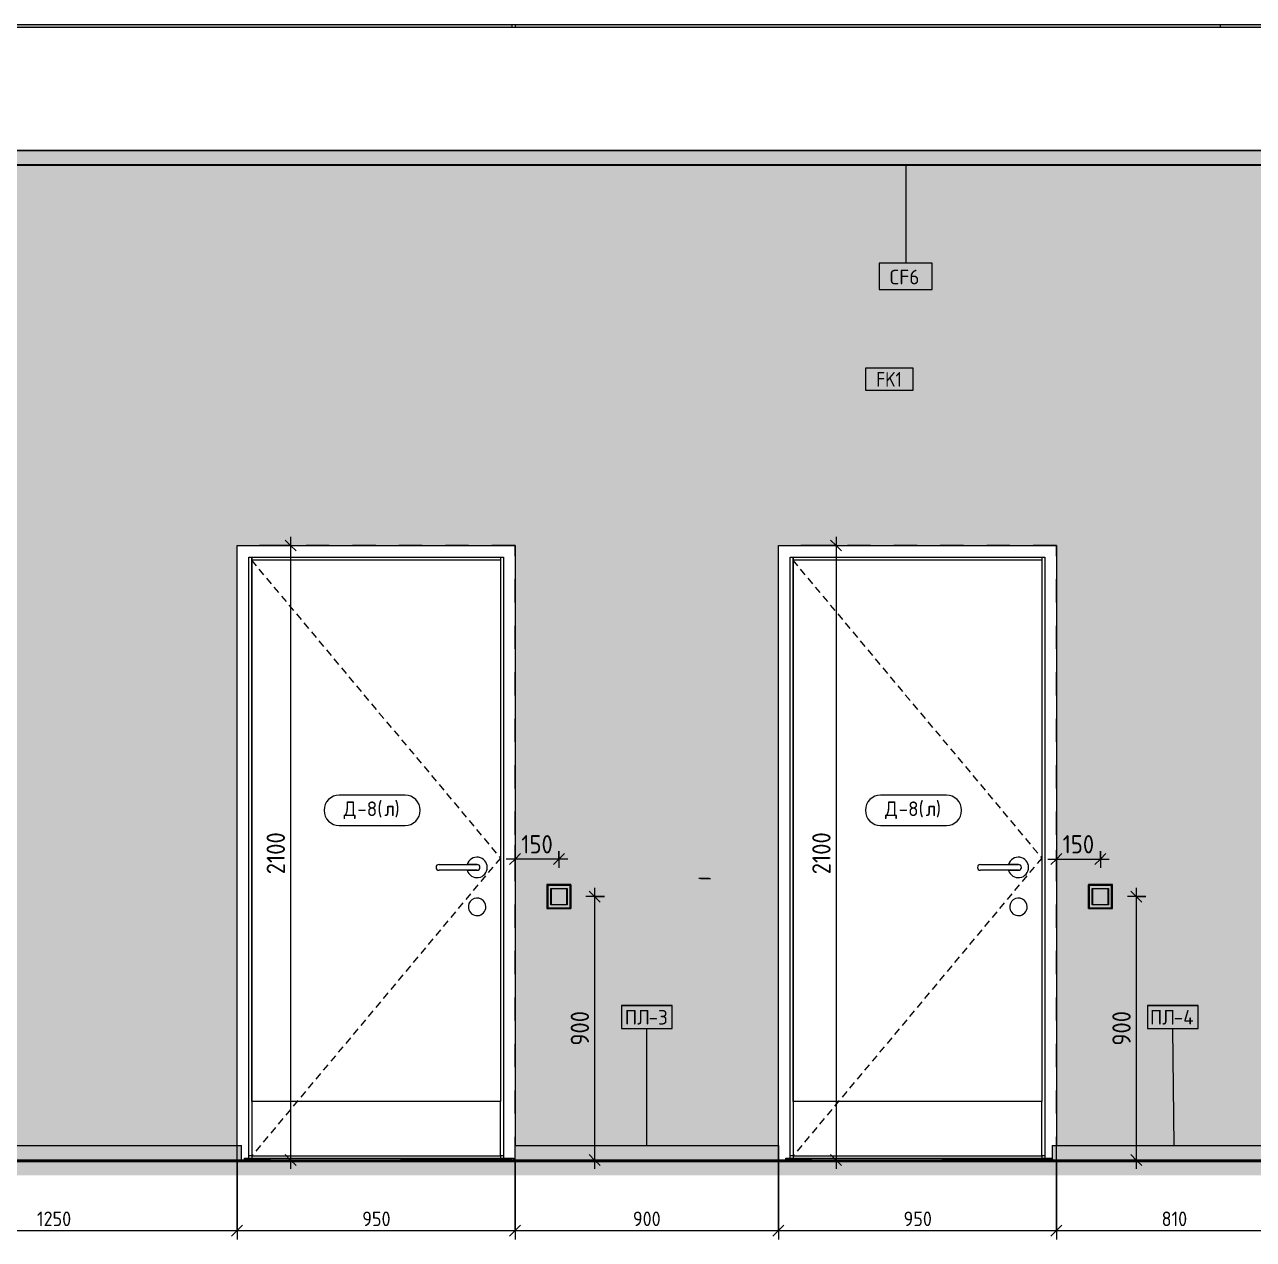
# Model space of a CAD drawing. Header units: millimetres. Extents: x 80461 to 154144, y -1987 to 15370.
# Drawn here: x 122209 to 126409, y 8129 to 12280 of the extents above; entities that cross this region are included whole.
import ezdxf

# ---------------------------------------------------------------- set-up
doc = ezdxf.new("R2010")
doc.units = ezdxf.units.MM
doc.linetypes.add('200_ШТРИХ__ш1_п0_6_', pattern=[40, 25, -15])
doc.linetypes.add('Штрих', pattern=[158.75, 79.375, -79.375])
for name, color, linetype, lineweight in [('A-ANNO-DIMS', 7, 'Continuous', 9), ('A-ANNO-DIMS-25', 7, 'Continuous', 9), ('A-CLNG', 7, 'Continuous', 9), ('A-CLNG-IDEN', 7, 'Continuous', 9), ('A-DOOR', 7, 'Continuous', 9), ('A-DOOR-2', 7, 'Штрих', 9), ('A-DOOR-3', 7, '200_ШТРИХ__ш1_п0_6_', 9), ('A-DOOR-FRAM-1', 7, 'Continuous', 9), ('A-DOOR-IDEN', 7, 'Continuous', 9), ('A-FLOR', 7, 'Continuous', 9), ('A-GENM', 7, 'Continuous', 9), ('A-GENM-IDEN', 7, 'Continuous', 9), ('A-WALL-IDEN', 7, 'Continuous', 9), ('A-WALL-PATT', 7, 'Continuous', 9), ('I-WALL', 7, 'Continuous', 9), ('Q-SPCQ', 7, 'Continuous', 9), ('Ограждение', 7, 'Continuous', 9), ('Поручни', 7, 'Continuous', 9), ('Электрические приборы', 7, 'Continuous', 9)]:
    doc.layers.add(name, color=color, linetype=linetype, lineweight=lineweight)
for name, color, linetype, lineweight, true_color in [('A-CLNG-1', 7, 'Continuous', 9, 0x787878), ('A-CLNG-FNSH-1', 7, 'Continuous', 30, 0x3c3c3c), ('A-FLOR-1', 7, 'Continuous', 9, 0x787878), ('A-FLOR-FNSH-2', 7, 'Continuous', 30, 0x3c3c3c), ('Q-SPCQ-3', 1, 'Continuous', 9, 0xff0000)]:
    doc.layers.add(name, color=color, linetype=linetype, lineweight=lineweight, true_color=true_color)
doc.styles.add('GOST Common_5', font='GOST_Common.ttf', dxfattribs={"height": 50})
doc.styles.add('GOST Common_6', font='GOST_Common.ttf', dxfattribs={"width": 0.9, "height": 50})
doc.styles.add('ISOCPEUR_2', font='isocpeur.ttf', dxfattribs={"width": 0.9, "height": 62.5})
doc.styles.add('ISOCPEUR_3', font='isocpeur.ttf', dxfattribs={"width": 0.9, "height": 50})
doc.dimstyles.new('ISO-2_0_0_9К_Средний_округл2', dxfattribs={"dimscale": 304.8, "dimtxt": 49.799059, "dimasz": 0.123031, "dimexe": 0.098425, "dimexo": 0, "dimgap": 0, "dimtad": 1, "dimdec": 0, "dimrnd": 10, "dimzin": 0, "dimdsep": 46, "dimtxsty": 'ISOCPEUR_3', "dimblk1": 'OBLIQUE', "dimblk2": 'OBLIQUE', "dimsah": 1, "dimcen": 0.09, "dimdle": 0.098425, "dimazin": 0, "dimtfac": 1, "dimtdec": 4, "dimtix": 1, "dimtmove": 0, "dimatfit": 3, "dimfxl": 1, "dimtvp": 1, "dimtolj": 1, "dimtzin": 0, "dimarcsym": 2})
doc.dimstyles.new('ISO-2_5_0_9К_БОЛЬШОЙ_1', dxfattribs={"dimscale": 304.8, "dimtxt": 62.248823, "dimasz": 0.123031, "dimexe": 0.098425, "dimexo": 0.246063, "dimgap": 0, "dimtad": 1, "dimdec": 0, "dimrnd": 10, "dimzin": 0, "dimdsep": 46, "dimtxsty": 'ISOCPEUR_2', "dimblk1": 'OBLIQUE', "dimblk2": 'OBLIQUE', "dimsah": 1, "dimcen": 0.09, "dimdle": 0.098425, "dimazin": 0, "dimtfac": 1, "dimtdec": 4, "dimtix": 1, "dimtmove": 0, "dimatfit": 3, "dimfxl": 1, "dimtvp": 1, "dimtolj": 1, "dimtzin": 0, "dimarcsym": 2})

# ---------------------------------------------------------------- blocks, each defined once
blk = doc.blocks.new('110_Дверь_СКБ_1Ст_Внутренняя1 - Д-8 950x2100h_охрана-32352528-Развертка 3_41-1')
at = {"layer": 'A-DOOR'}
for p, q in [((92200, 10450), (91350, 10450)), ((91350, 8600), (91350, 10450)), ((92200, 10450), (92200, 8600)), ((91990, 9410), (92120, 9410)), ((92120, 9410), (92086.5, 9410)), ((92120, 9390), (91990, 9390)), ((92086.5, 9390), (92120, 9390)), ((92200, 8600), (91350, 8600)), ((91350, 8600), (91350, 8414)), ((92200, 8414), (92200, 8600)), ((91350, 8414), (92200, 8414))]:
    blk.add_line(p, q, dxfattribs=at)
for centre, radius, start, end in [((91990, 9400), 10, 90, 270), ((92120, 9400), 35, 0, 163.3985), ((92120, 9400), 10, 270, 90), ((92120, 9400), 10, 270, 90), ((92120, 9400), 35, 196.6015, 0), ((92120, 9265), 30, 0, 188.1699), ((92120, 9265), 30, 188.1699, 0)]:
    blk.add_arc(centre, radius, start, end, dxfattribs=at)
at = {"layer": 'A-DOOR-2'}
for p, q in [((92250, 10500), (91300, 10500)), ((91300, 8400), (91300, 10500)), ((92250, 10500), (91300, 10500)), ((91300, 8400), (91300, 10500)), ((92250, 8400), (92250, 10500)), ((92250, 8400), (92250, 10500))]:
    blk.add_line(p, q, dxfattribs=at)
at = {"layer": 'A-DOOR-3'}
for p, q in [((91348.6, 10450), (92200, 9432)), ((92200, 9432), (91350, 8414))]:
    blk.add_line(p, q, dxfattribs=at)
at = {"layer": 'A-DOOR-FRAM-1'}
for p, q in [((91340, 8406.3), (91340, 10460)), ((91340, 10460), (92210, 10460)), ((91350, 10450), (91350, 10460)), ((91350, 10460), (91350, 8600)), ((92200, 10460), (92200, 10450)), ((92200, 10460), (92200, 8600)), ((92210, 10460), (92210, 8406.3)), ((92200, 10450), (91350, 10450)), ((91350, 8414), (91340, 8414)), ((91350, 8414), (91350, 8406.3)), ((92200, 8414), (92200, 8406.3)), ((92210, 8414), (92200, 8414))]:
    blk.add_line(p, q, dxfattribs=at)
blk = doc.blocks.new('110_Дверь_СКБ_1Ст_Внутренняя1 - Д-8 950x2100h_охрана-V2-Развертка 3_41-1')
at = {"layer": 'A-DOOR'}
for p, q in [((90350, 10450), (89500, 10450)), ((89500, 8600), (89500, 10450)), ((90350, 10450), (90350, 8600)), ((90140, 9410), (90270, 9410)), ((90270, 9410), (90236.5, 9410)), ((90270, 9390), (90140, 9390)), ((90236.5, 9390), (90270, 9390)), ((90350, 8600), (89500, 8600)), ((89500, 8600), (89500, 8414)), ((90350, 8414), (90350, 8600)), ((89500, 8414), (90350, 8414))]:
    blk.add_line(p, q, dxfattribs=at)
for centre, radius, start, end in [((90140, 9400), 10, 90, 270), ((90270, 9400), 35, 0, 163.3985), ((90270, 9400), 10, 270, 90), ((90270, 9400), 10, 270, 90), ((90270, 9400), 35, 196.6015, 0), ((90270, 9265), 30, 0, 188.1699), ((90270, 9265), 30, 188.1699, 0)]:
    blk.add_arc(centre, radius, start, end, dxfattribs=at)
at = {"layer": 'A-DOOR-2'}
for p, q in [((90400, 10500), (89450, 10500)), ((89450, 8400), (89450, 10500)), ((90400, 10500), (89450, 10500)), ((89450, 8400), (89450, 10500)), ((90400, 8400), (90400, 10500)), ((90400, 8400), (90400, 10500))]:
    blk.add_line(p, q, dxfattribs=at)
at = {"layer": 'A-DOOR-3'}
for p, q in [((89498.6, 10450), (90350, 9432)), ((90350, 9432), (89500, 8414))]:
    blk.add_line(p, q, dxfattribs=at)
at = {"layer": 'A-DOOR-FRAM-1'}
for p, q in [((89490, 8406.3), (89490, 10460)), ((89490, 10460), (90360, 10460)), ((89500, 10450), (89500, 10460)), ((89500, 10460), (89500, 8600)), ((90350, 10460), (90350, 10450)), ((90350, 10460), (90350, 8600)), ((90360, 10460), (90360, 8406.3)), ((90350, 10450), (89500, 10450)), ((89500, 8414), (89490, 8414)), ((89500, 8414), (89500, 8406.3)), ((90350, 8414), (90350, 8406.3)), ((90360, 8414), (90350, 8414))]:
    blk.add_line(p, q, dxfattribs=at)
blk = doc.blocks.new('Плинтус - Плинтус темный _ст_школа_-32864331-Развертка 3_41-1')
at = {"layer": 'A-GENM'}
blk.add_hatch(color=256, dxfattribs=at).paths.add_polyline_path([(90889.4, 8400), (91300, 8400), (91300, 8450), (90400, 8450), (90400, 8400), (90466.6, 8400)])
for p, q in [((90400, 8450), (91300, 8450)), ((90400, 8400), (90400, 8450)), ((91300, 8450), (91300, 8400))]:
    blk.add_line(p, q, dxfattribs=at)
blk = doc.blocks.new('Плинтус - Плинтус светлый _сад_-33488249-Развертка 3_41-1')
at = {"layer": 'A-GENM'}
blk.add_hatch(color=256, dxfattribs=at).paths.add_polyline_path([(93003.5, 8400), (93070, 8400), (93070, 8450), (92235, 8450), (92235, 8402), (92238.5, 8402), (92238.5, 8400), (92810, 8400)])
for p, q in [((92235, 8450), (93070, 8450)), ((92235, 8450), (92235, 8402)), ((93070, 8400), (93070, 8450))]:
    blk.add_line(p, q, dxfattribs=at)
blk = doc.blocks.new('Switch1 - Svitch х1-27745830-Развертка 3_41-1')
at = {"layer": 'Электрические приборы'}
h = blk.add_hatch(color=256, dxfattribs=at)
h.paths.add_polyline_path([(92441, 9259), (92441, 9341), (92359, 9341), (92359, 9259), (92440, 9259)])
h.paths.add_polyline_path([(92373, 9260), (92360, 9260), (92360, 9340), (92440, 9340), (92440, 9260), (92427, 9260)])
h = blk.add_hatch(color=256, dxfattribs=at)
h.paths.add_polyline_path([(92373, 9262), (92438, 9262), (92438, 9338), (92362, 9338), (92362, 9262)])
h.paths.add_polyline_path([(92373, 9272), (92372, 9272), (92372, 9328), (92428, 9328), (92428, 9272), (92427, 9272)])
h.paths.add_polyline_path([(92427, 9273), (92427, 9327), (92373, 9327), (92373, 9273)])
for p, q in [((92359, 9341), (92359, 9259)), ((92441, 9341), (92359, 9341)), ((92360, 9340), (92440, 9340)), ((92360, 9260), (92360, 9340)), ((92362, 9338), (92362, 9262)), ((92438, 9338), (92362, 9338)), ((92372, 9328), (92428, 9328)), ((92372, 9272), (92372, 9328)), ((92373, 9327), (92373, 9273)), ((92427, 9327), (92373, 9327)), ((92427, 9273), (92427, 9327)), ((92428, 9328), (92428, 9272)), ((92438, 9262), (92438, 9338)), ((92440, 9340), (92440, 9260)), ((92441, 9259), (92441, 9341)), ((92359, 9259), (92441, 9259)), ((92440, 9260), (92360, 9260)), ((92362, 9262), (92438, 9262)), ((92428, 9272), (92372, 9272)), ((92373, 9273), (92427, 9273))]:
    blk.add_line(p, q, dxfattribs=at)
blk = doc.blocks.new('Плинтус - Плинтус светлый _сад_-33488251-Развертка 3_41-1')
at = {"layer": 'A-GENM'}
blk.add_hatch(color=256, dxfattribs=at).paths.add_polyline_path([(86661.2, 8400), (89465, 8400), (89465, 8450), (86045, 8450), (86045, 8402), (86054, 8402), (86054, 8400), (86490, 8400)])
for p, q in [((86045, 8450), (89465, 8450)), ((86045, 8450), (86045, 8402)), ((89465, 8400), (89465, 8450))]:
    blk.add_line(p, q, dxfattribs=at)
blk = doc.blocks.new('Дистанционный пожарный извещатель - Монтируемые на перекрытии-30348713-Развертка 3_41-1')
at = {"layer": 'Q-SPCQ'}
for p, q in [((91033.2, 9361.6), (91027.4, 9361.6)), ((91033.2, 9361.6), (91063.2, 9361.6)), ((91050.1, 9361.6), (91033.2, 9361.6)), ((91063.2, 9361.6), (91050.1, 9361.6)), ((91063.2, 9361.6), (91068.2, 9361.6))]:
    blk.add_line(p, q, dxfattribs=at)
blk = doc.blocks.new('Ограждение - Ограждение-32882300-Развертка 3_41-1')
at = {"layer": 'Ограждение'}
blk.add_hatch(color=256, dxfattribs=at).paths.add_polyline_path([(90389.2, 8400), (90395, 8400), (90395, 8406.3), (89475, 8406.3), (89475, 8402), (89564.4, 8402), (89564.4, 8400), (90008.3, 8400), (90008.3, 8402), (90389.2, 8402)])
at = {"layer": 'Поручни'}
for p, q in [((89475, 8402), (89475, 8406.3)), ((89475, 8406.3), (90395, 8406.3)), ((90395, 8406.3), (90395, 8400))]:
    blk.add_line(p, q, dxfattribs=at)
blk = doc.blocks.new('Ограждение - Ограждение-32882306-Развертка 3_41-1')
at = {"layer": 'Ограждение'}
blk.add_hatch(color=256, dxfattribs=at).paths.add_polyline_path([(91858.3, 8400), (91858.3, 8402), (92235, 8402.1), (92235, 8406.3), (91325, 8406.3), (91325, 8402), (91414.4, 8402), (91414.4, 8400), (91735, 8400)])
at = {"layer": 'Поручни'}
for p, q in [((91325, 8402), (91325, 8406.3)), ((91325, 8406.3), (92235, 8406.3))]:
    blk.add_line(p, q, dxfattribs=at)
blk = doc.blocks.new('DIMBLOCK13-Развертка 3_41-1')
at = {"layer": 'A-ANNO-DIMS-25'}
for p, q in [((121685.6, 8700), (121685.6, 8128.7)), ((121685.6, 8158.7), (121685.6, 8700)), ((122935.6, 8400), (122935.6, 8128.7)), ((122935.6, 8158.7), (122935.6, 8400)), ((121685.6, 8158.7), (122935.6, 8158.7))]:
    blk.add_line(p, q, dxfattribs=at)
at = {"layer": 'A-ANNO-DIMS-25', "lineweight": 20}
for p, q in [((121685.6, 8158.7), (121666.9, 8139.9)), ((121685.6, 8158.7), (121704.4, 8177.4)), ((122935.6, 8158.7), (122916.9, 8139.9)), ((122935.6, 8158.7), (122954.4, 8177.4))]:
    blk.add_line(p, q, dxfattribs=at)
at = {"layer": 'A-ANNO-DIMS-25', "color": 0, "insert": (122251.7, 8224), "char_height": 50, "width": 141.353, "attachment_point": 1, "line_spacing_factor": 1.149209, "style": 'ISOCPEUR_3'}
blk.add_mtext('1250', dxfattribs=at)
blk = doc.blocks.new('_Oblique')
at = {"color": 0, "linetype": 'ByBlock', "lineweight": -2}
blk.add_line((-0.5, -0.5), (0.5, 0.5), dxfattribs=at)
blk = doc.blocks.new('DIMBLOCK14-Развертка 3_41-1')
at = {"layer": 'A-ANNO-DIMS-25'}
for p, q in [((122935.6, 8400), (122935.6, 8128.7)), ((122935.6, 8158.7), (122935.6, 8400)), ((123885.6, 8400), (123885.6, 8128.7)), ((123885.6, 8158.7), (123885.6, 8400)), ((122935.6, 8158.7), (123885.6, 8158.7))]:
    blk.add_line(p, q, dxfattribs=at)
at = {"layer": 'A-ANNO-DIMS-25', "lineweight": 20}
for p, q in [((122935.6, 8158.7), (122916.9, 8139.9)), ((122935.6, 8158.7), (122954.4, 8177.4)), ((123885.6, 8158.7), (123866.9, 8139.9)), ((123885.6, 8158.7), (123904.4, 8177.4))]:
    blk.add_line(p, q, dxfattribs=at)
at = {"layer": 'A-ANNO-DIMS-25', "color": 0, "insert": (123363.2, 8224), "char_height": 50, "width": 113.772, "attachment_point": 1, "line_spacing_factor": 1.149209, "style": 'ISOCPEUR_3'}
blk.add_mtext('950', dxfattribs=at)
blk = doc.blocks.new('DIMBLOCK15-Развертка 3_41-1')
at = {"layer": 'A-ANNO-DIMS-25'}
for p, q in [((123885.6, 8400), (123885.6, 8128.7)), ((123885.6, 8158.7), (123885.6, 8400)), ((124785.6, 8400), (124785.6, 8128.7)), ((124785.6, 8158.7), (124785.6, 8400)), ((123885.6, 8158.7), (124785.6, 8158.7))]:
    blk.add_line(p, q, dxfattribs=at)
at = {"layer": 'A-ANNO-DIMS-25', "lineweight": 20}
for p, q in [((123885.6, 8158.7), (123866.9, 8139.9)), ((123885.6, 8158.7), (123904.4, 8177.4)), ((124785.6, 8158.7), (124766.9, 8139.9)), ((124785.6, 8158.7), (124804.4, 8177.4))]:
    blk.add_line(p, q, dxfattribs=at)
at = {"layer": 'A-ANNO-DIMS-25', "color": 0, "insert": (124288.2, 8224), "char_height": 50, "width": 113.772, "attachment_point": 1, "line_spacing_factor": 1.149209, "style": 'ISOCPEUR_3'}
blk.add_mtext('900', dxfattribs=at)
blk = doc.blocks.new('DIMBLOCK16-Развертка 3_41-1')
at = {"layer": 'A-ANNO-DIMS-25'}
for p, q in [((124785.6, 8400), (124785.6, 8128.7)), ((124785.6, 8158.7), (124785.6, 8400)), ((125735.6, 8400), (125735.6, 8128.7)), ((125735.6, 8158.7), (125735.6, 8400)), ((124785.6, 8158.7), (125735.6, 8158.7))]:
    blk.add_line(p, q, dxfattribs=at)
at = {"layer": 'A-ANNO-DIMS-25', "lineweight": 20}
for p, q in [((124785.6, 8158.7), (124766.9, 8139.9)), ((124785.6, 8158.7), (124804.4, 8177.4)), ((125735.6, 8158.7), (125716.9, 8139.9)), ((125735.6, 8158.7), (125754.4, 8177.4))]:
    blk.add_line(p, q, dxfattribs=at)
at = {"layer": 'A-ANNO-DIMS-25', "color": 0, "insert": (125213.2, 8224), "char_height": 50, "width": 113.772, "attachment_point": 1, "line_spacing_factor": 1.149209, "style": 'ISOCPEUR_3'}
blk.add_mtext('950', dxfattribs=at)
blk = doc.blocks.new('DIMBLOCK17-Развертка 3_41-1')
at = {"layer": 'A-ANNO-DIMS-25'}
for p, q in [((125735.6, 8400), (125735.6, 8128.7)), ((125735.6, 8158.7), (125735.6, 8400)), ((126540.6, 8400), (126540.6, 8128.7)), ((126540.6, 8158.7), (126540.6, 8400)), ((125735.6, 8158.7), (126540.6, 8158.7))]:
    blk.add_line(p, q, dxfattribs=at)
at = {"layer": 'A-ANNO-DIMS-25', "lineweight": 20}
for p, q in [((125735.6, 8158.7), (125716.9, 8139.9)), ((125735.6, 8158.7), (125754.4, 8177.4)), ((126540.6, 8158.7), (126521.9, 8139.9)), ((126540.6, 8158.7), (126559.4, 8177.4))]:
    blk.add_line(p, q, dxfattribs=at)
at = {"layer": 'A-ANNO-DIMS-25', "color": 0, "insert": (126095, 8224), "char_height": 50, "width": 103.429, "attachment_point": 1, "line_spacing_factor": 1.149209, "style": 'ISOCPEUR_3'}
blk.add_mtext('810', dxfattribs=at)
blk = doc.blocks.new('М_двери - Типоразмер_рамка-25223575-Развертка 3_41-1')
at = {"layer": 'A-DOOR-IDEN'}
for p, q in [((85683.9, 9647), (85459.1, 9647)), ((85459.1, 9543), (85683.9, 9543))]:
    blk.add_line(p, q, dxfattribs=at)
for centre, start, end in [((85459.1, 9595), 90, 270), ((85683.9, 9595), 270, 90)]:
    blk.add_arc(centre, 52, start, end, dxfattribs=at)
blk = doc.blocks.new('М_стена_0001 - Типоразмер_без рамки-25382661-Развертка 3_41-1')
at = {"layer": 'A-WALL-IDEN'}
for p, q in [((91760.4, 11106), (91597.1, 11106)), ((91597.1, 11106), (91597.1, 11031)), ((91760.4, 11031), (91760.4, 11106)), ((91597.1, 11031), (91760.4, 11031))]:
    blk.add_line(p, q, dxfattribs=at)
blk = doc.blocks.new('М_потолков - Марка_ Имя типа-25382930-Развертка 3_41-1')
at = {"layer": 'A-CLNG-IDEN'}
for p, q in [((91825.6, 11464.4), (91644.4, 11464.4)), ((91644.4, 11464.4), (91644.4, 11375)), ((91825.6, 11375), (91825.6, 11464.4)), ((91644.4, 11375), (91825.6, 11375))]:
    blk.add_line(p, q, dxfattribs=at)
blk = doc.blocks.new('Mark Reiling - Mark Reiling-26174330-Развертка 3_41-1')
at = {"layer": 'A-GENM-IDEN'}
for p, q in [((90763.3, 8927.8), (90763.3, 8849)), ((90763.3, 8927.8), (90936.7, 8927.8)), ((90936.7, 8927.8), (90763.3, 8927.8)), ((90763.3, 8927.8), (90763.3, 8849)), ((90936.7, 8849), (90936.7, 8927.8)), ((90936.7, 8849), (90936.7, 8927.8)), ((90763.3, 8849), (90936.7, 8849)), ((90763.3, 8849), (90936.7, 8849))]:
    blk.add_line(p, q, dxfattribs=at)
blk = doc.blocks.new('DIMBLOCK26-Развертка 3_41-1')
at = {"layer": 'A-ANNO-DIMS-25'}
for p, q in [((123885.6, 9477.1), (123885.6, 9398.6)), ((123885.6, 9428.6), (123885.6, 9477.1)), ((124035.6, 9455), (124035.6, 9398.6)), ((124035.6, 9428.6), (124035.6, 9455)), ((124065.6, 9428.6), (123855.6, 9428.6))]:
    blk.add_line(p, q, dxfattribs=at)
at = {"layer": 'A-ANNO-DIMS-25', "lineweight": 20}
for p, q in [((123885.6, 9428.6), (123866.9, 9409.8)), ((123885.6, 9428.6), (123904.4, 9447.3)), ((124035.6, 9428.6), (124016.9, 9409.8)), ((124035.6, 9428.6), (124054.4, 9447.3))]:
    blk.add_line(p, q, dxfattribs=at)
at = {"layer": 'A-ANNO-DIMS-25', "color": 0, "insert": (123906.7, 9510.2), "char_height": 62.5, "width": 129.286, "attachment_point": 1, "line_spacing_factor": 1.149209, "style": 'ISOCPEUR_2'}
blk.add_mtext('150', dxfattribs=at)
blk = doc.blocks.new('DIMBLOCK27-Развертка 3_41-1')
at = {"layer": 'A-ANNO-DIMS-25'}
for p, q in [((124157.3, 9330), (124157.3, 8370)), ((124190.6, 9300), (124127.3, 9300)), ((124157.3, 9300), (124190.6, 9300)), ((124108.8, 8400), (124187.3, 8400)), ((124157.3, 8400), (124108.8, 8400))]:
    blk.add_line(p, q, dxfattribs=at)
at = {"layer": 'A-ANNO-DIMS-25', "lineweight": 20}
for p, q in [((124157.3, 9300), (124138.6, 9318.8)), ((124157.3, 9300), (124176.1, 9281.2)), ((124157.3, 8400), (124138.6, 8418.7)), ((124157.3, 8400), (124176.1, 8381.2))]:
    blk.add_line(p, q, dxfattribs=at)
at = {"layer": 'A-ANNO-DIMS-25', "color": 0, "insert": (124075.7, 8790.7), "char_height": 62.5, "width": 142.215, "attachment_point": 1, "rotation": 90, "line_spacing_factor": 1.149209, "style": 'ISOCPEUR_2'}
blk.add_mtext('900', dxfattribs=at)
blk = doc.blocks.new('DIMBLOCK28-Развертка 3_41-1')
at = {"layer": 'A-ANNO-DIMS-25'}
for p, q in [((125735.6, 9380.1), (125735.6, 9458.6)), ((125885.6, 9455), (125885.6, 9398.6)), ((125885.6, 9428.6), (125885.6, 9455)), ((125705.6, 9428.6), (125915.6, 9428.6)), ((125735.6, 9428.6), (125735.6, 9380.1))]:
    blk.add_line(p, q, dxfattribs=at)
at = {"layer": 'A-ANNO-DIMS-25', "lineweight": 20}
for p, q in [((125735.6, 9428.6), (125716.9, 9409.8)), ((125735.6, 9428.6), (125754.4, 9447.3)), ((125885.6, 9428.6), (125866.9, 9409.8)), ((125885.6, 9428.6), (125904.4, 9447.3))]:
    blk.add_line(p, q, dxfattribs=at)
at = {"layer": 'A-ANNO-DIMS-25', "color": 0, "insert": (125756.7, 9510.2), "char_height": 62.5, "width": 129.286, "attachment_point": 1, "line_spacing_factor": 1.149209, "style": 'ISOCPEUR_2'}
blk.add_mtext('150', dxfattribs=at)
blk = doc.blocks.new('DIMBLOCK29-Развертка 3_41-1')
at = {"layer": 'A-ANNO-DIMS-25'}
for p, q in [((126008.3, 9330), (126008.3, 8370)), ((126040.6, 9300), (125978.3, 9300)), ((126008.3, 9300), (126040.6, 9300)), ((125959.9, 8400), (126038.3, 8400)), ((126008.3, 8400), (125959.9, 8400))]:
    blk.add_line(p, q, dxfattribs=at)
at = {"layer": 'A-ANNO-DIMS-25', "lineweight": 20}
for p, q in [((126008.3, 9300), (125989.6, 9318.8)), ((126008.3, 9300), (126027.1, 9281.2)), ((126008.3, 8400), (125989.6, 8418.7)), ((126008.3, 8400), (126027.1, 8381.2))]:
    blk.add_line(p, q, dxfattribs=at)
at = {"layer": 'A-ANNO-DIMS-25', "color": 0, "insert": (125926.7, 8790.7), "char_height": 62.5, "width": 142.215, "attachment_point": 1, "rotation": 90, "line_spacing_factor": 1.149209, "style": 'ISOCPEUR_2'}
blk.add_mtext('900', dxfattribs=at)
blk = doc.blocks.new('DIMBLOCK35-Развертка 3_41-1')
at = {"layer": 'A-ANNO-DIMS-25'}
for p, q in [((123069.7, 10500), (123148.2, 10500)), ((123118.2, 10500), (123069.7, 10500)), ((123118.2, 10530), (123118.2, 8370)), ((123069.7, 8400), (123148.2, 8400)), ((123118.2, 8400), (123069.7, 8400))]:
    blk.add_line(p, q, dxfattribs=at)
at = {"layer": 'A-ANNO-DIMS-25', "lineweight": 20}
for p, q in [((123118.2, 10500), (123099.4, 10518.7)), ((123118.2, 10500), (123136.9, 10481.2)), ((123118.2, 8400), (123099.4, 8418.7)), ((123118.2, 8400), (123136.9, 8381.2))]:
    blk.add_line(p, q, dxfattribs=at)
at = {"layer": 'A-ANNO-DIMS-25', "color": 0, "insert": (123036.5, 9376.4), "char_height": 62.5, "width": 176.691, "attachment_point": 1, "rotation": 90, "line_spacing_factor": 1.149209, "style": 'ISOCPEUR_2'}
blk.add_mtext('2100', dxfattribs=at)
blk = doc.blocks.new('DIMBLOCK36-Развертка 3_41-1')
at = {"layer": 'A-ANNO-DIMS-25'}
for p, q in [((124934.2, 10500), (125012.7, 10500)), ((124982.7, 10500), (124934.2, 10500)), ((124982.7, 10530), (124982.7, 8370)), ((124934.2, 8400), (125012.7, 8400)), ((124982.7, 8400), (124934.2, 8400))]:
    blk.add_line(p, q, dxfattribs=at)
at = {"layer": 'A-ANNO-DIMS-25', "lineweight": 20}
for p, q in [((124982.7, 10500), (124964, 10518.7)), ((124982.7, 10500), (125001.5, 10481.2)), ((124982.7, 8400), (124964, 8418.7)), ((124982.7, 8400), (125001.5, 8381.2))]:
    blk.add_line(p, q, dxfattribs=at)
at = {"layer": 'A-ANNO-DIMS-25', "color": 0, "insert": (124901.1, 9376.4), "char_height": 62.5, "width": 176.691, "attachment_point": 1, "rotation": 90, "line_spacing_factor": 1.149209, "style": 'ISOCPEUR_2'}
blk.add_mtext('2100', dxfattribs=at)

msp = doc.modelspace()

# ---------------------------------------------------------------- hatches: boundary and pattern name
at = {"layer": 'A-CLNG'}
for points in [[(123875.6, 12270), (123885.1, 12270), (123885.1, 12271), (123875.6, 12271)], [(123885.6, 12270), (123885.6, 12271), (123885.1, 12271), (123885.1, 12270)]]:
    msp.add_hatch(color=256, dxfattribs=at).paths.add_polyline_path(points)
at = {"layer": 'A-CLNG-1'}
msp.add_hatch(color=256, dxfattribs=at).paths.add_polyline_path([(125220.7, 11800), (131964.6, 11800), (131964.6, 11850), (118476.6, 11850), (118476.6, 11800), (123529.4, 11800)])
at = {"layer": 'A-FLOR'}
for points in [[(123769, 8400), (123874.8, 8400.3), (123874.8, 8402), (123625.9, 8402), (123625.9, 8400), (123744.8, 8400)], [(125660.4, 8400), (125724.1, 8400), (125724.1, 8402), (125475.9, 8402), (125475.9, 8400), (125643.5, 8400)]]:
    msp.add_hatch(color=256, dxfattribs=at).paths.add_polyline_path(points)
at = {"layer": 'A-FLOR-1'}
h = msp.add_hatch(color=256, dxfattribs=at)
h.paths.add_polyline_path([(122960, 8400), (123050, 8400), (123050, 8402), (122960, 8402)])
h.paths.add_polyline_path([(123493.9, 8400), (123625.9, 8400), (123625.9, 8402), (123493.9, 8402)])
h = msp.add_hatch(color=256, dxfattribs=at)
h.paths.add_polyline_path([(125475.9, 8400), (125475.9, 8402), (125343.9, 8402), (125343.9, 8400)])
h.paths.add_polyline_path([(124810, 8400), (124900, 8400), (124900, 8402), (124810, 8402)])
msp.add_hatch(color=256, dxfattribs=at).paths.add_polyline_path([(131774.4, 8347.7), (131985.6, 8347.7), (131985.6, 8395), (118455.6, 8395), (118455.6, 8347.7), (131668.7, 8347.7)])
at = {"layer": 'A-WALL-PATT'}
h = msp.add_hatch(color=256, dxfattribs=at)
h.paths.add_polyline_path([(130305.6, 8450), (131964.6, 8450), (131964.6, 8700), (131285.6, 8700), (131285.6, 10500), (131964.6, 10500), (131964.6, 11800), (118476.6, 11800), (118476.6, 8450), (118595.6, 8450), (118595.6, 10500), (119545.6, 10500), (119545.6, 8450), (122935.6, 8450), (122935.6, 10500), (123885.6, 10500), (123885.6, 8450), (124785.6, 8450), (124785.6, 10500), (125735.6, 10500), (125735.6, 8450), (126540.6, 8450), (126540.6, 10500), (127940.6, 10500), (127940.6, 8450), (128680.6, 8450), (128680.6, 10500), (130080.6, 10500), (130080.6, 8450), (130294.5, 8450)])
h.paths.add_polyline_path([(130305.6, 8700), (130305.6, 10500), (131005.6, 10500), (131005.6, 8700), (130355.6, 8700)])
h.paths.add_polyline_path([(121685.6, 8700), (120985.6, 8700), (120985.6, 10500), (121685.6, 10500), (121685.6, 8839.3)])
h.paths.add_polyline_path([(120146.8, 8700), (120104, 8700), (120104, 10500), (120804, 10500), (120804, 8700), (120154, 8700)])
h.paths.add_polyline_path([(125845.6, 9259), (125844.6, 9259), (125844.6, 9341), (125926.6, 9341), (125926.6, 9259), (125847.6, 9259)])
h.paths.add_polyline_path([(123995.6, 9259), (123994.6, 9259), (123994.6, 9341), (124076.6, 9341), (124076.6, 9259), (123997.6, 9259)])
h.paths.add_polyline_path([(125857.6, 9260), (125925.6, 9260), (125925.6, 9340), (125845.6, 9340), (125845.6, 9260), (125847.6, 9260)])
h.paths.add_polyline_path([(124075.6, 9260), (124075.6, 9340), (123995.6, 9340), (123995.6, 9260), (124073.6, 9260)])
h.paths.add_polyline_path([(124063.6, 9262), (123997.6, 9262), (123997.6, 9338), (124073.6, 9338), (124073.6, 9262)])
h.paths.add_polyline_path([(125912.6, 9262), (125847.6, 9262), (125847.6, 9338), (125923.6, 9338), (125923.6, 9262), (125913.6, 9262)])
h.paths.add_polyline_path([(125913.6, 9272), (125913.6, 9328), (125857.6, 9328), (125857.6, 9272), (125912.6, 9272)])
h.paths.add_polyline_path([(124007.6, 9272), (124063.6, 9272), (124063.6, 9328), (124007.6, 9328), (124007.6, 9273)])
h.paths.add_polyline_path([(125912.6, 9273), (125858.6, 9273), (125858.6, 9327), (125912.6, 9327)])
h.paths.add_polyline_path([(124008.6, 9273), (124008.6, 9327), (124062.6, 9327), (124062.6, 9273)])
h.paths.add_polyline_path([(128405.6, 9950), (128405.6, 10050), (128505.6, 10050), (128505.6, 9950), (128486.8, 9950)])
h.paths.add_polyline_path([(129330.6, 10650), (129330.6, 10750), (129430.6, 10750), (129430.6, 10650)])
at = {"layer": 'I-WALL'}
for points in [[(123859.4, 12270), (123875.6, 12270), (123875.6, 12280), (118455.6, 12280), (118455.6, 12270), (123529.4, 12270)], [(126270.4, 12270), (126295.6, 12270), (126295.6, 12280), (123885.6, 12280), (123885.6, 12270), (125220.7, 12270)], [(128279.9, 12270), (128285.6, 12270), (128285.6, 12280), (126295.6, 12280), (126295.6, 12270), (127757.6, 12270)]]:
    msp.add_hatch(color=256, dxfattribs=at).paths.add_polyline_path(points)

# ---------------------------------------------------------------- linework, layer by layer
at = {"layer": 'A-CLNG'}
for p, q in [((123875.6, 12271), (123885.6, 12271)), ((123885.1, 12270), (123885.1, 12271))]:
    msp.add_line(p, q, dxfattribs=at)
at = {"layer": 'A-CLNG-FNSH-1'}
for p, q in [((131964.6, 11850), (118476.6, 11850)), ((131964.6, 11801), (118476.6, 11801)), ((118476.6, 11800), (131964.6, 11800))]:
    msp.add_line(p, q, dxfattribs=at)
at = {"layer": 'A-CLNG-IDEN'}
msp.add_line((125220.6, 11800), (125220.6, 11464.4), dxfattribs=at)
at = {"layer": 'A-FLOR'}
for p, q in [((118455.6, 12280), (131985.8, 12280)), ((123625.9, 8402), (123875, 8402)), ((123875, 8400), (123875, 8402)), ((125475.9, 8402), (125724.4, 8402)), ((125725, 8400), (125725, 8402))]:
    msp.add_line(p, q, dxfattribs=at)
at = {"layer": 'A-FLOR-FNSH-2'}
for p, q in [((131985.8, 8400), (118455.6, 8400)), ((123050, 8402), (122960, 8402)), ((122960, 8402), (122960, 8400)), ((123050, 8400), (123050, 8402)), ((123625.9, 8402), (123493.9, 8402)), ((123493.9, 8402), (123493.9, 8400)), ((123625.9, 8400), (123625.9, 8402)), ((124900, 8402), (124810, 8402)), ((124810, 8402), (124810, 8400)), ((124900, 8400), (124900, 8402)), ((125475.9, 8402), (125343.9, 8402)), ((125343.9, 8402), (125343.9, 8400)), ((125475.9, 8400), (125475.9, 8402)), ((118455.6, 8395), (131985.8, 8395))]:
    msp.add_line(p, q, dxfattribs=at)
at = {"layer": 'A-GENM-IDEN'}
for p, q in [((124335.6, 8450), (124335.6, 8848)), ((126138.1, 8450), (126133.7, 8848))]:
    msp.add_line(p, q, dxfattribs=at)
at = {"layer": 'I-WALL'}
for p, q in [((131985.6, 12270), (118455.6, 12270)), ((123875.6, 12270), (123875.6, 12280)), ((123885.6, 12280), (123885.6, 12270)), ((126295.6, 12280), (126295.6, 12270)), ((122935.6, 8450), (122935.6, 10500)), ((122935.6, 10500), (123885.6, 10500)), ((123885.6, 10500), (123885.6, 8450)), ((124785.6, 8450), (124785.6, 10500)), ((124785.6, 10500), (125735.6, 10500)), ((125735.6, 10500), (125735.6, 8450))]:
    msp.add_line(p, q, dxfattribs=at)

# ---------------------------------------------------------------- block references
at = {"layer": 'A-CLNG-IDEN'}
msp.add_blockref('М_потолков - Марка_ Имя типа-25382930-Развертка 3_41-1', (33485.6, 0), dxfattribs=at)
at = {"layer": 'A-DOOR-FRAM-1'}
for name in ['110_Дверь_СКБ_1Ст_Внутренняя1 - Д-8 950x2100h_охрана-V2-Развертка 3_41-1', '110_Дверь_СКБ_1Ст_Внутренняя1 - Д-8 950x2100h_охрана-32352528-Развертка 3_41-1']:
    msp.add_blockref(name, (33485.6, 0), dxfattribs=at)
at = {"layer": 'A-DOOR-IDEN'}
for p in [(37825.6, 0), (39675.6, 0)]:
    msp.add_blockref('М_двери - Типоразмер_рамка-25223575-Развертка 3_41-1', p, dxfattribs=at)
at = {"layer": 'A-GENM'}
for name in ['Плинтус - Плинтус светлый _сад_-33488251-Развертка 3_41-1', 'Плинтус - Плинтус темный _ст_школа_-32864331-Развертка 3_41-1', 'Плинтус - Плинтус светлый _сад_-33488249-Развертка 3_41-1']:
    msp.add_blockref(name, (33485.6, 0), dxfattribs=at)
at = {"layer": 'A-GENM-IDEN'}
for p in [(33485.6, 0), (35283.7, 0)]:
    msp.add_blockref('Mark Reiling - Mark Reiling-26174330-Развертка 3_41-1', p, dxfattribs=at)
at = {"layer": 'A-WALL-IDEN'}
msp.add_blockref('М_стена_0001 - Типоразмер_без рамки-25382661-Развертка 3_41-1', (33485.6, 0), dxfattribs=at)
at = {"layer": 'Q-SPCQ-3'}
msp.add_blockref('Дистанционный пожарный извещатель - Монтируемые на перекрытии-30348713-Развертка 3_41-1', (33485.6, 0), dxfattribs=at)
at = {"layer": 'Поручни'}
for name in ['Ограждение - Ограждение-32882300-Развертка 3_41-1', 'Ограждение - Ограждение-32882306-Развертка 3_41-1']:
    msp.add_blockref(name, (33485.6, 0), dxfattribs=at)
at = {"layer": 'Электрические приборы'}
for p in [(31635.6, 0), (33485.6, 0)]:
    msp.add_blockref('Switch1 - Svitch х1-27745830-Развертка 3_41-1', p, dxfattribs=at)

# ---------------------------------------------------------------- texts
at = {"layer": 'A-CLNG-IDEN', "insert": (125164.2, 11442.3), "char_height": 50, "width": 132.278, "attachment_point": 1, "style": 'GOST Common_5'}
msp.add_mtext('CF6', dxfattribs=at)
at = {"layer": 'A-DOOR-IDEN', "char_height": 50, "attachment_point": 1, "style": 'GOST Common_5'}
for s, insert, width in [('\\fGOST Common|b0|i0|c204|p34|;Д', (123299.7, 9625.3), 56.118), ('-8(', (123346, 9625.3), 112.236), ('\\fGOST Common|b0|i0|c204|p34|;)', (123473.3, 9625.3), 24.051), ('\\fGOST Common|b0|i0|c204|p34|;Д', (125149.7, 9625.3), 56.118), ('-8(', (125196, 9625.3), 112.236), ('\\fGOST Common|b0|i0|c204|p34|;)', (125323.3, 9625.3), 24.051), ('\\fGOST Common|b0|i0|c204|p34|;л', (123438.6, 9625.3), 42.089), ('\\fGOST Common|b0|i0|c204|p34|;л', (125288.6, 9625.3), 42.089)]:
    msp.add_mtext(s, dxfattribs=dict(at, insert=insert, width=width))
at = {"layer": 'A-GENM-IDEN', "char_height": 50, "attachment_point": 1, "style": 'GOST Common_5'}
for s, insert, width in [('ПЛ', (124260.5, 8912.8), 98.207), ('-3', (124341.5, 8912.8), 86.181), ('ПЛ', (126055.1, 8912.8), 98.207), ('-4', (126136.2, 8912.8), 94.198)]:
    msp.add_mtext(s, dxfattribs=dict(at, insert=insert, width=width))
at = {"layer": 'A-WALL-IDEN', "insert": (125119.5, 11092.5), "char_height": 50, "width": 111.835, "attachment_point": 1, "style": 'GOST Common_6'}
msp.add_mtext('FK1', dxfattribs=at)

# ---------------------------------------------------------------- dimensions: what is measured, and where the dimension line sits
at = {"layer": 'A-ANNO-DIMS'}
for base, p1, p2, override, picture, middle in [((123118.2, 8400), (123144.7, 10500), (123144.7, 8400), {"dimpost": '<>', "dimfxl": 2100}, 'DIMBLOCK35-Развертка 3_41-1', (123086.9, 9450)), ((124982.7, 8400), (125009.2, 10500), (125009.2, 8400), {"dimpost": '<>', "dimfxl": 2100}, 'DIMBLOCK36-Развертка 3_41-1', (124951.5, 9450)), ((124157.3, 8400), (124115.6, 9300), (124183.8, 8400), {"dimpost": '<>', "dimfxl": 902.582295}, 'DIMBLOCK27-Развертка 3_41-1', (124126.1, 8850)), ((126008.3, 8400), (125965.6, 9300), (126034.9, 8400), {"dimpost": '<>', "dimfxl": 902.659394}, 'DIMBLOCK29-Развертка 3_41-1', (125977.1, 8850))]:
    dim = msp.add_linear_dim(base=base, p1=p1, p2=p2, angle=90, dimstyle='ISO-2_5_0_9К_БОЛЬШОЙ_1', override=override, dxfattribs=at)
    dim.commit()
    dim.dimension.update_dxf_attribs({"geometry": picture, "text_midpoint": middle})
for base, p1, p2, dimstyle, override, picture, middle in [((123885.6, 9428.6), (124035.6, 9380), (123885.6, 9402.1), 'ISO-2_5_0_9К_БОЛЬШОЙ_1', {"dimpost": '<>', "dimfxl": 151.613545}, 'DIMBLOCK26-Развертка 3_41-1', (123960.6, 9459.8)), ((125885.6, 9428.6), (125735.6, 9455.1), (125885.6, 9380), 'ISO-2_5_0_9К_БОЛЬШОЙ_1', {"dimpost": '<>', "dimfxl": 167.746952}, 'DIMBLOCK28-Развертка 3_41-1', (125810.6, 9459.8)), ((122935.6, 8158.7), (121685.6, 8700), (122935.6, 8400), 'ISO-2_0_0_9К_Средний_округл2', {"dimpost": '<>', "dimfxl": 1285.496013}, 'DIMBLOCK13-Развертка 3_41-1', (122310.6, 8183.7)), ((123885.6, 8158.7), (122935.6, 8400), (123885.6, 8400), 'ISO-2_0_0_9К_Средний_округл2', {"dimpost": '<>', "dimfxl": 950}, 'DIMBLOCK14-Развертка 3_41-1', (123410.6, 8183.7)), ((124785.6, 8158.7), (123885.6, 8400), (124785.6, 8400), 'ISO-2_0_0_9К_Средний_округл2', {"dimpost": '<>', "dimfxl": 900.000034}, 'DIMBLOCK15-Развертка 3_41-1', (124335.6, 8183.7)), ((125735.6, 8158.7), (124785.6, 8400), (125735.6, 8400), 'ISO-2_0_0_9К_Средний_округл2', {"dimpost": '<>', "dimfxl": 950}, 'DIMBLOCK16-Развертка 3_41-1', (125260.6, 8183.7)), ((126540.6, 8158.7), (125735.6, 8400), (126540.6, 8400), 'ISO-2_0_0_9К_Средний_округл2', {"dimpost": '<>', "dimfxl": 805}, 'DIMBLOCK17-Развертка 3_41-1', (126138.1, 8183.7))]:
    dim = msp.add_linear_dim(base=base, p1=p1, p2=p2, dimstyle=dimstyle, override=override, dxfattribs=at)
    dim.commit()
    dim.dimension.update_dxf_attribs({"geometry": picture, "text_midpoint": middle})

doc.saveas('drawing.dxf')
